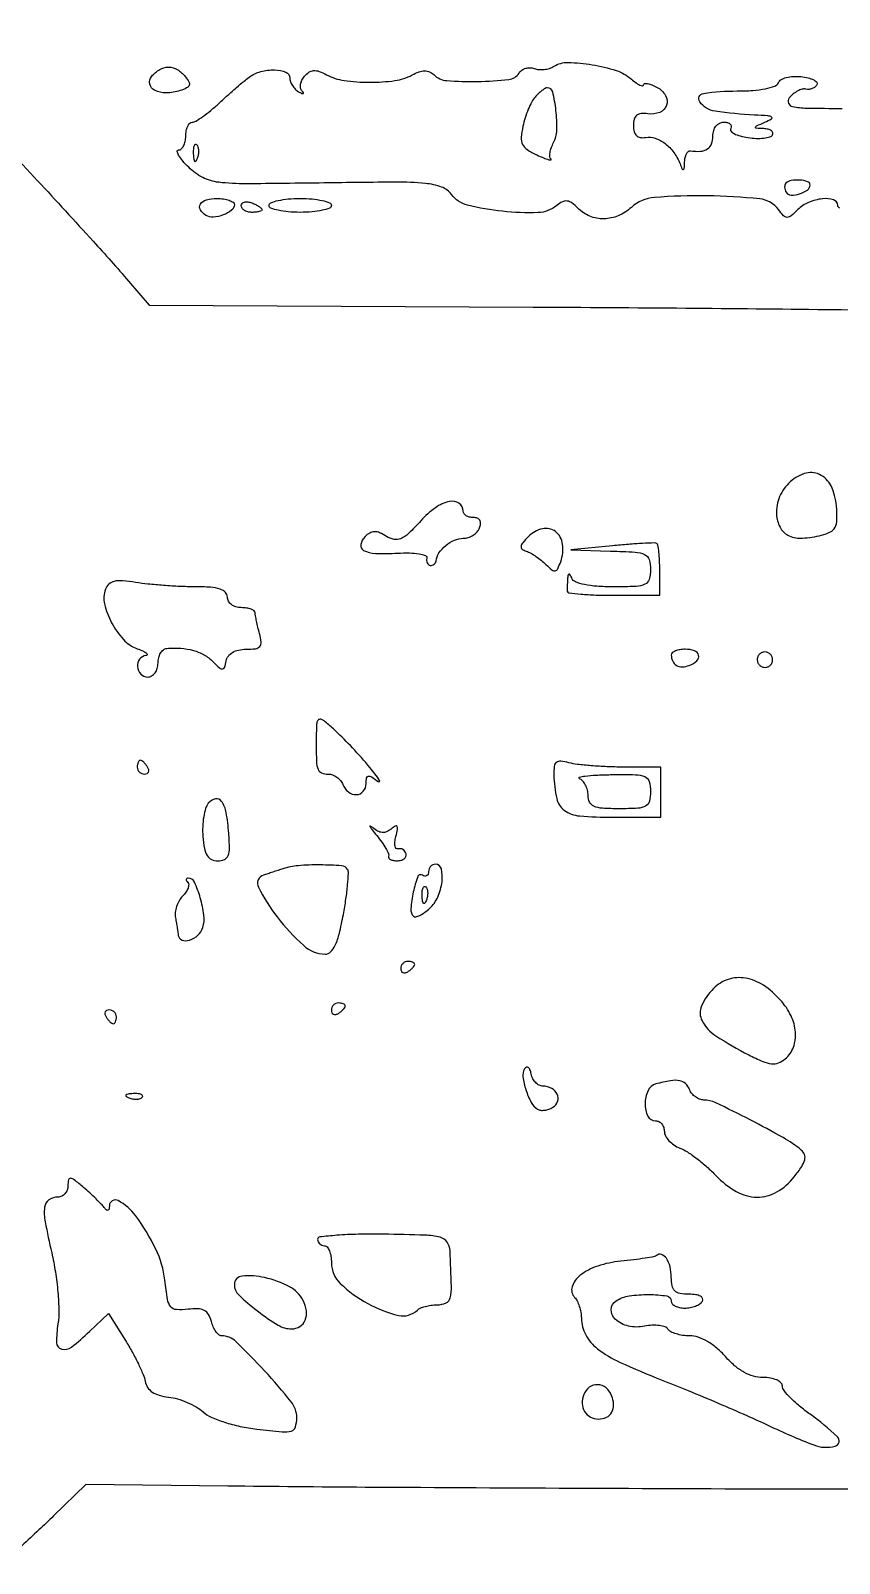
# Model space of a CAD drawing. Extents: x 0 to 5034, y 0 to 2560.
# Drawn here: x 2691.6 to 2808.2, y 747.2 to 968.2 of the extents above; entities that cross this region are included whole.
import ezdxf

# ---------------------------------------------------------------- set-up
doc = ezdxf.new("R2010")
doc.units = 0

msp = doc.modelspace()

# ---------------------------------------------------------------- linework, layer by layer
for points in [[(2810, 979.433397, -0.000078), (2786.22375, 979.683837, -0.000063), (2760.66875, 979.96021, -0.000063), (2737.067284, 980.221418, -0.000163)], [(2808.316018, 942.598512, -0.346348), (2808, 943, 0.331309), (2807.401881, 943.80358, 0.099543), (2805.787914, 943.953551, 0.074104), (2803.801686, 943.438517, 0.096232), (2802.246246, 942.389103, -0.021129), (2801.259806, 941.482685, -0.177901), (2800.701484, 941.279655, -0.20711), (2800.191662, 941.502323, -0.029807), (2799.450602, 942.398442, 0.212913), (2796.754152, 943.941835, 0.021318), (2789.162982, 944.380123, 0.023005), (2781.557605, 944.144598, 0.166155), (2778.240391, 942.717551, -0.083183), (2776.35564, 941.510602, -0.097364), (2774.28151, 941.069648, -0.101706), (2772.265864, 941.451768, -0.099156), (2770.54355, 942.599307, 0.037337), (2769.663333, 943.357041, 0.128969), (2768.970238, 943.633549, 0.149126), (2768.291024, 943.514862, 0.055973), (2767.474619, 942.978936, -0.166688), (2764.796128, 941.963445, -0.034233), (2759.669918, 942.150084, -0.033918), (2754.62903, 943.029096, -0.176258), (2752.319291, 944.57353, 0.148562), (2750.888451, 945.646316, 0.064565), (2748.544926, 946.168967, 0.024043), (2744.259603, 946.350774, 0.002358), (2733.914951, 946.243263, -0.002079), (2722.69343, 946.120384, -0.030428), (2718.744127, 946.334032, -0.088724), (2716.440019, 947.026292, -0.079303), (2714.415828, 948.493263, -0.019658), (2713.525383, 949.456619, -0.044779), (2712.952547, 950.263646, -0.097313), (2712.770604, 950.788372, -0.455765), (2712.954545, 951, 0.184164), (2713.353642, 951.152159, 0.090405), (2713.692898, 951.5875, 0.070274), (2713.922815, 952.234692, 0.0503), (2714, 953, -0.044202), (2714.067815, 953.765602, -0.064016), (2714.271154, 954.4125, -0.083831), (2714.570287, 954.850042, -0.203711), (2714.923077, 955, 0.138222), (2715.441599, 955.146134, 0.016537), (2716.446096, 955.807812, 0.018697), (2717.608497, 956.69688, 0.014349), (2718.811585, 957.75, -0.00423), (2720.046775, 958.876171, -0.004178), (2721.30586, 959.985938, -0.004106), (2722.424281, 960.939267, -0.016043), (2723.138509, 961.5, -0.092907), (2724.799638, 962.298767, -0.070609), (2726.809051, 962.545037, -0.088559), (2728.429412, 962.223835, -0.308911), (2729, 961.388418, 0.084927), (2729.092254, 960.849197, 0.055563), (2729.367188, 960.279902, 0.054138), (2729.771882, 959.768129, 0.067942), (2730.25, 959.398692, 0.01713), (2730.701361, 959.159137, 0.16288), (2730.915049, 959.131036, 0.524814), (2730.958994, 959.231588, 0.045405), (2730.758676, 959.497665, -0.142831), (2730.558309, 959.910001, -0.083451), (2730.557163, 960.463644, -0.071482), (2730.749777, 961.070866, -0.060784), (2731.113681, 961.636977, -0.072694), (2731.75662, 962.215766, -0.132137), (2732.422014, 962.440008, -0.104103), (2733.221521, 962.32313, -0.034708), (2734.306195, 961.83613, 0.088028), (2736.825375, 961.013046, 0.034538), (2740.483719, 960.752353, 0.034518), (2744.139222, 960.99734, 0.089102), (2746.645615, 961.810339, -0.037745), (2747.637414, 962.248431, -0.081585), (2748.455984, 962.395423, -0.104549), (2749.144797, 962.260469, -0.096191), (2749.743594, 961.856406, 0.179605), (2751.620425, 960.995703, 0.023379), (2756.096322, 960.871212, 0.021687), (2760.561094, 961.14978, 0.231914), (2762.055418, 962.089668, -0.101178), (2762.448128, 962.506805, -0.081494), (2763.003445, 962.775914, -0.078912), (2763.633034, 962.858947, -0.085215), (2764.239759, 962.738237, 0.072623), (2764.895076, 962.590722, 0.047309), (2765.671882, 962.604802, 0.046751), (2766.445055, 962.766452, 0.064208), (2767.090684, 963.060819, -0.145772), (2769.107093, 963.61132, -0.035312), (2772.585341, 963.284853, -0.036628), (2776.066912, 962.442427, -0.101649), (2778.25, 961.212028, 0.021223), (2778.922307, 960.67567, 0.046842), (2779.485938, 960.339851, 0.095642), (2779.855389, 960.244327, 0.432585), (2780, 960.380196, -0.365165), (2780.152734, 960.56144, -0.088189), (2780.576561, 960.559063, -0.051514), (2781.209527, 960.373986, -0.026004), (2781.962762, 960.019929, -0.136543), (2783.179863, 958.856618, -0.221283), (2783.321616, 957.45841, -0.215449), (2782.338689, 956.422004, -0.131907), (2780.637839, 956.207998, 0.053574), (2779.64013, 956.238026, 0.152369), (2779.001418, 955.983383, 0.162222), (2778.644762, 955.423721, 0.062953), (2778.533388, 954.5, 0.06136), (2778.645101, 953.634163, 0.138879), (2778.974432, 953.068033, 0.154148), (2779.524781, 952.793961, 0.081524), (2780.294881, 952.79899, -0.123489), (2781.689363, 952.69208, -0.083468), (2783.104078, 951.939666, -0.073307), (2784.353048, 950.649294, -0.062256), (2785.260338, 948.982143, 0.011473), (2785.577232, 948.226271, 0.404065), (2785.739272, 948.161014, 0.283938), (2785.863972, 948.331209, 0.008482), (2785.921053, 949.25, -0.041384), (2786.006065, 949.911557, -0.06498), (2786.197122, 950.451151, -0.090315), (2786.457674, 950.793735, -0.228096), (2786.75, 950.881579, 0.053284), (2788.199359, 950.808856, 0.131073), (2789.204157, 951.138488, 0.159154), (2789.793502, 951.871044, 0.090703), (2790, 953, -0.072022), (2790.113668, 953.785022, -0.093907), (2790.444877, 954.429285, -0.106973), (2790.948774, 954.849885, -0.12119), (2791.559017, 955, -0.057406), (2792.1168, 954.935748, -0.123557), (2792.498859, 954.739151, -0.190678), (2792.647566, 954.44846, -0.163842), (2792.569221, 954.112002, 0.324819), (2792.597087, 953.738963, 0.094192), (2793.072808, 953.354055, 0.056898), (2793.929704, 953.013026, 0.02985), (2795.054232, 952.778733, 0.027366), (2796.253573, 952.669278, 0.036314), (2797.348149, 952.709033, 0.039527), (2798.210173, 952.872952, 0.189805), (2798.603045, 953.166731, 0.215583), (2798.644675, 953.487883, 0.167924), (2798.435357, 953.775873, 0.096789), (2797.965895, 953.983596, 0.046223), (2797.309017, 954.070285, -0.008061), (2796.236922, 954.129261, -0.453283), (2796.129501, 954.270989, -0.240506), (2796.284157, 954.464345, -0.004561), (2797.5, 955, 0.026498), (2798.44951, 955.469064, 0.555532), (2798.461175, 955.729205, 0.133122), (2797.937892, 955.912404, 0.005887), (2796, 956.029395, -0.025009), (2790.307721, 956.592088, -0.201648), (2788.110499, 957.928656, -0.564929), (2788.633805, 959.159086, -0.035065), (2793.488945, 959.5, 0.017321), (2795.766245, 959.578914, 0.031989), (2797.601218, 959.824852, 0.037051), (2798.92981, 960.194352, 0.218129), (2799.433645, 960.687676, -0.174549), (2799.80852, 961.122036, -0.061862), (2800.579578, 961.438614, -0.052147), (2801.587519, 961.603164, -0.040983), (2802.694699, 961.57626, -0.031546), (2803.734989, 961.398451, -0.060334), (2804.529068, 961.105997, -0.101242), (2804.96795, 960.754564, -0.311974), (2805, 960.39537, -0.099027), (2804.725108, 960.077633, -0.072888), (2804.318874, 959.847923, -0.070221), (2803.847644, 959.738131, -0.078768), (2803.383402, 959.769989, 0.12366), (2802.86493, 959.759439, 0.055241), (2802.225899, 959.506579, 0.049947), (2801.574134, 959.073042, 0.04786), (2801.010957, 958.513202, 0.269432), (2800.884299, 957.758893, 0.258793), (2801.477343, 957.254986, 0.045067), (2803.504999, 957.035616, 0.00404), (2808.627555, 956.986345, -0.006166)], [(2684.049603, 955.746197, -0.002148), (2692.626357, 946.567765, -0.002056), (2700.644691, 937.840981, -0.007018), (2705.758899, 932.068062), (2708.714315, 928.636124), (2764.107158, 928.348465, -0.000718), (2786.102038, 928.202639, -0.000918), (2806.370519, 928.001939, -0.00071), (2823.364667, 927.778353, -0.007755)], [(2844.973579, 743.827195, 0.003905), (2841.067807, 747.833485), (2831.059995, 757.939749), (2821.779997, 757.895782, -0.001872), (2803.66588, 757.877792, -0.000389), (2771.848122, 757.990098, -0.000407), (2739.868733, 758.153879, -0.001576), (2720.042856, 758.334051), (2699.585712, 758.584457), (2694.926028, 754.021815, -0.005453), (2692.823216, 752.007243, -0.003526), (2690.34757, 749.719314, -0.003544), (2687.896345, 747.517399, -0.006691), (2685.883172, 745.782116, 0.0036)]]:
    msp.add_lwpolyline(points, format="xyb")
for points in [[(2713.930205, 961.584098, -0.046088), (2714.442341, 960.836495, -0.217794), (2714.482638, 960.331408, -0.194514), (2714.12372, 959.933165, -0.036448), (2713.193527, 959.561423, -0.071307), (2711.167513, 959.224152, -0.12251), (2709.506981, 959.597607, -0.230923), (2708.815737, 960.50335, -0.226434), (2709.096921, 961.616783, -0.086615), (2710.253475, 962.601408, -0.135632), (2711.507329, 962.938799, -0.134437), (2712.764542, 962.585389, -0.084391)], [(2764.365999, 958.628347, 0.05865), (2763.886597, 957.930343, 0.022091), (2763.380492, 956.856656, 0.021523), (2762.927426, 955.627962, 0.024498), (2762.603507, 954.416384, 0.035603), (2762.374763, 952.805798, 0.131855), (2762.56917, 951.807298, 0.134396), (2763.234691, 951.051067, 0.037573), (2764.624953, 950.279221, 0.009353), (2765.604574, 949.849952, 0.025243), (2766.319557, 949.59396, 0.089422), (2766.633732, 949.557678, 0.645493), (2766.672629, 949.660704, -0.17831), (2766.508112, 950.017083, -0.056726), (2766.528162, 950.610881, -0.048392), (2766.704911, 951.321459, -0.037742), (2767.026556, 952.049621, 0.117257), (2767.499966, 953.844017, 0.034503), (2767.372522, 956.707584, 0.030071), (2766.903078, 959.384878, 0.364428), (2766.125, 959.961963, 0.119766), (2765.811398, 959.865235, 0.027789), (2765.350481, 959.554523, 0.02713), (2764.84602, 959.127068, 0.023656)], [(2715.078947, 950.416667, 0.018894), (2715.137993, 949.670344, 0.168741), (2715.279315, 949.37858, 0.470617), (2715.461564, 949.395823, 0.054073), (2715.683114, 949.8125, 0.051402), (2715.839148, 950.359369, 0.05415), (2715.876576, 950.916927, 0.060344), (2715.797407, 951.402231, 0.126455), (2715.604167, 951.729167, 0.296942), (2715.385309, 951.77538, 0.208169), (2715.200665, 951.592839, 0.077125), (2715.089945, 951.112848, 0.028489)], [(2800.527186, 946.193853, 0.126718), (2800.384342, 945.951895, 0.07666), (2800.341558, 945.61998, 0.068433), (2800.401535, 945.251796, 0.063947), (2800.559212, 944.904194, 0.251502), (2801.262296, 944.49748, 0.081215), (2802.495327, 944.659209, 0.080596), (2803.619821, 945.207039, 0.24382), (2804, 945.940322, 0.321455), (2803.652963, 946.424334, 0.063543), (2802.544228, 946.648844, 0.058963), (2801.30547, 946.593169, 0.156944)], [(2721, 943.106989, -0.232695), (2720.601973, 942.298041, -0.073583), (2719.393423, 941.622994, -0.070271), (2717.969005, 941.301207, -0.16021), (2716.909758, 941.555773, -0.119359), (2716.103087, 942.371807, -0.28724), (2716.11725, 943.186366, -0.186251), (2716.969057, 943.801851, -0.064446), (2718.5, 944, -0.033947), (2719.457587, 943.934911, -0.051882), (2720.265625, 943.737678, -0.06743), (2720.821956, 943.449646, -0.244294)], [(2735, 943, -0.31052), (2734.732972, 942.611488, -0.036969), (2733.678125, 942.29375, -0.033738), (2732.224757, 942.072283, -0.020945), (2730.5, 942, -0.020945), (2728.775243, 942.072283, -0.033738), (2727.321875, 942.29375, -0.036969), (2726.267028, 942.611488, -0.31052), (2726, 943, -0.31052), (2726.267028, 943.388512, -0.036969), (2727.321875, 943.70625, -0.033738), (2728.775243, 943.927717, -0.020945), (2730.5, 944, -0.020945), (2732.224757, 943.927717, -0.033738), (2733.678125, 943.70625, -0.036969), (2734.732972, 943.388512, -0.31052)], [(2725, 942.393011, -0.289661), (2724.903916, 942.241071, -0.046727), (2724.559375, 942.115447, -0.039339), (2724.074824, 942.028469, -0.024748), (2723.5, 942, -0.062722), (2722.926468, 942.07223, -0.08088), (2722.440625, 942.284531, -0.098158), (2722.115494, 942.599211, -0.152681), (2722, 942.968615, -0.184534), (2722.122486, 943.289193, -0.147206), (2722.440625, 943.483616, -0.100118), (2722.925634, 943.511135, -0.055937), (2723.5, 943.361626, -0.02136), (2724.074558, 943.112506, -0.030395), (2724.559375, 942.839659, -0.030693), (2724.912889, 942.579329, -0.222225)], [(2800.9159, 902.9159, 0.053476), (2800.083335, 901.883276, 0.055279), (2799.499527, 900.70863, 0.056402), (2799.195783, 899.457235, 0.060265), (2799.189423, 898.197974, 0.104766), (2799.789257, 896.412501, 0.159948), (2801.006761, 895.343136, 0.118272), (2802.928017, 895.017195, 0.044656), (2805.637451, 895.445142, 0.052986), (2806.956421, 895.929262, 0.161126), (2807.628484, 896.590335, 0.117909), (2807.889605, 897.660138, 0.022485), (2807.808356, 899.675443, 0.089602), (2807.030234, 902.55428, 0.173873), (2805.364257, 904.214887, 0.195538), (2803.17798, 904.331474, 0.113603)], [(2747.889435, 897.528421, -0.015304), (2746.122094, 895.701807, -0.08701), (2745.008531, 894.943732, -0.158324), (2744.034337, 894.836062, -0.088803), (2742.917588, 895.28354, 0.037682), (2741.942324, 895.794897, 0.105695), (2741.190116, 895.945016, 0.12691), (2740.525945, 895.763991, 0.066808), (2739.841626, 895.241626, 0.148619), (2739.230643, 894.097034, 0.336005), (2739.635973, 893.264457, 0.10975), (2741.332809, 892.829733, 0.020977), (2744.534829, 892.861018, -0.019562), (2746.240469, 892.88251, -0.035189), (2747.632403, 892.747253, -0.044231), (2748.584051, 892.498549, -0.393704), (2748.765629, 892.146886, 0.076249), (2748.720613, 891.777587, 0.100951), (2748.798341, 891.448773, 0.117883), (2748.985086, 891.212103, 0.134688), (2749.25, 891.1, 0.099257), (2749.542706, 891.119145, 0.099894), (2749.804667, 891.249687, 0.100017), (2749.995266, 891.47144, 0.099759), (2750.085037, 891.75, -0.120694), (2750.503445, 892.885203, -0.071754), (2751.476859, 893.958544, -0.070267), (2752.741345, 894.734879, -0.102939), (2754.015456, 895, 0.077417), (2754.735337, 895.112134, 0.06504), (2755.435002, 895.440625, 0.066762), (2756.009354, 895.92653, 0.092486), (2756.361626, 896.5, 0.075244), (2756.496694, 897.114961, 0.151899), (2756.382077, 897.592642, 0.166113), (2756.027855, 897.893789, 0.094119), (2755.468615, 898, -0.058897), (2754.90695, 898.066391, -0.07791), (2754.431406, 898.262322, -0.096447), (2754.112855, 898.552385, -0.161346), (2754, 898.893011, 0.247738), (2753.389258, 900.049995, 0.20769), (2752.010406, 900.314955, 0.102101), (2749.985881, 899.403056, 0.051493)], [(2763.39501, 895.252153, 0.020288), (2762.574906, 894.36265, 0.142209), (2762.335927, 893.829989, 0.275512), (2762.497992, 893.445033, 0.078381), (2763.098214, 893.133929, -0.047292), (2763.725385, 892.856657, -0.021252), (2764.492405, 892.38293, -0.020816), (2765.266324, 891.809836, -0.0266), (2765.926082, 891.216775, 0.02468), (2766.777615, 890.445398, 0.222892), (2767.252067, 890.325219, 0.236118), (2767.630477, 890.615449, 0.027573), (2768.055554, 891.627489, 0.116844), (2768.333696, 894.148621, 0.199336), (2767.303789, 895.963067, 0.226352), (2765.417574, 896.376579, 0.139905)], [(2775.5, 893.918108), (2769.5, 893.336215), (2775.25, 893.168108, -0.008371), (2778.793045, 893.005122, -0.093203), (2780.158189, 892.658607, -0.214729), (2780.791454, 891.926766, -0.072697), (2781, 890.5, -0.067105), (2780.807498, 889.07213, -0.221093), (2780.208333, 888.365385, -0.099564), (2778.923586, 888.059232, -0.008866), (2775.583333, 888, -0.017215), (2773.271006, 888.079636, -0.034815), (2771.467327, 888.330972, -0.04379), (2770.193724, 888.718783, -0.203795), (2769.662281, 889.25, 0.070169), (2769.359194, 889.774917, 0.591293), (2769.148152, 889.740657, 0.078519), (2769.024026, 889.077974, 0.007112), (2769, 887.388889, 0.378637), (2769.215776, 887.144801, 0.007891), (2770.958333, 886.957292, 0.014256), (2773.110529, 886.821737, 0.008598), (2775.666667, 886.777778), (2782.333333, 886.777778), (2782.333333, 890.388889, 0.010775), (2782.30312, 891.790747, 0.016101), (2782.210938, 893.012674, 0.011068), (2782.08169, 894.004104, 0.223254), (2781.916667, 894.25, 0.146051), (2781.586093, 894.334539, 0.002999), (2779.859896, 894.255632, 0.006776), (2777.829552, 894.123006, 0.004475)], [(2702.421492, 887.656006, 0.151283), (2702.280926, 885.533147, 0.063998), (2703.302819, 882.834563, 0.062887), (2705.019496, 880.406507, 0.119784), (2706.993092, 879.08125, -0.016944), (2707.881806, 878.719271, -0.06321), (2708.396408, 878.40594, -0.350674), (2708.441434, 878.207455, -0.270374), (2708.25, 878.078947, 0.221736), (2707.335879, 877.580172, 0.180916), (2707.028005, 876.497046, 0.170439), (2707.502704, 875.430205, 0.206489), (2708.5, 875, 0.130775), (2709.075754, 875.153209, 0.10214), (2709.5625, 875.583333, 0.08892), (2709.888136, 876.230589, 0.072314), (2710, 877, -0.059995), (2710.093128, 877.773343, -0.073649), (2710.367188, 878.446327, -0.087748), (2710.772748, 878.91931, -0.149877), (2711.25, 879.115154, -0.039076), (2713.282763, 879.14311, -0.052862), (2715.092534, 878.832475, -0.058596), (2716.644313, 878.189758, -0.069028), (2717.911677, 877.231159, 0.012376), (2718.882754, 876.306988, 0.198309), (2719.300893, 876.15702, 0.315707), (2719.587287, 876.378733, 0.027537), (2719.823324, 877.321407, -0.115263), (2720.134284, 878.018111, -0.098252), (2720.73753, 878.553217, -0.081187), (2721.607192, 878.888245, -0.05147), (2722.689956, 879, 0.031023), (2724.045232, 879.08417, 0.185876), (2724.657286, 879.411898, 0.206982), (2724.854356, 880.041312, 0.039288), (2724.630286, 881.25, -0.007025), (2724.398446, 882.166413, -0.007754), (2724.200423, 883.059375, -0.007282), (2724.054429, 883.826115, -0.038866), (2724.013655, 884.25, 0.233834), (2723.864796, 884.537602, 0.069418), (2723.416511, 884.779688, 0.053544), (2722.76696, 884.945236, 0.035657), (2722, 885, -0.072314), (2721.230589, 885.111864, -0.08892), (2720.583333, 885.4375, -0.10214), (2720.153209, 885.924246, -0.130775), (2720, 886.5, 0.194682), (2719.715775, 887.202307, 0.124057), (2718.956499, 887.672891, 0.061159), (2717.564081, 887.934648, 0.015335), (2715.25, 888.011006, -0.010566), (2713.15898, 888.060044, -0.00733), (2710.798955, 888.200011, -0.007396), (2708.535629, 888.401272, -0.015087), (2706.767721, 888.638972, 0.020209), (2704.87585, 888.873642, 0.076504), (2703.689684, 888.790818, 0.129535), (2702.925305, 888.392816, 0.117206)], [(2784, 878.166667, 0.110173), (2784.198496, 877.276768, 0.153921), (2784.747118, 876.681173, 0.139064), (2785.58597, 876.471772, 0.083866), (2786.597766, 876.67589, 0.089945), (2787.698443, 877.344399, 0.281425), (2787.941332, 878.138258, 0.254562), (2787.341089, 878.782212, 0.08067), (2786, 879, 0.039769), (2785.23419, 878.938993, 0.059018), (2784.5875, 878.755208, 0.07762), (2784.147449, 878.48558, 0.219986)], [(2796.552786, 878.08541, 0.099038), (2796.401684, 877.679226, 0.097945), (2796.417584, 877.244476, 0.097945), (2796.597789, 876.848514, 0.099038), (2796.91459, 876.552786, 0.099038), (2797.320774, 876.401684, 0.097945), (2797.755524, 876.417584, 0.097945), (2798.151486, 876.597789, 0.099038), (2798.447214, 876.91459, 0.099038), (2798.598316, 877.320774, 0.097945), (2798.582416, 877.755524, 0.097945), (2798.402211, 878.151486, 0.099038), (2798.08541, 878.447214, 0.099038), (2797.679226, 878.598316, 0.097945), (2797.244476, 878.582416, 0.097945), (2796.848514, 878.402211, 0.099038)], [(2732.9, 868.5, 0.037331), (2732.860722, 868.181672, 0.003705), (2732.829375, 867.4125, 0.004653), (2732.807311, 866.49392, 0.003678), (2732.8, 865.5, 0.008309), (2732.844908, 862.797649, 0.08371), (2733.068271, 861.697256, 0.209521), (2733.578377, 861.181983, 0.094624), (2734.531385, 861, -0.088478), (2735.159833, 860.887915, -0.06652), (2735.782009, 860.559375, -0.065663), (2736.303843, 860.073415, -0.081035), (2736.638374, 859.5, 0.136669), (2737.440345, 858.418501, 0.176161), (2738.608806, 858.041201, 0.211026), (2739.596445, 858.52116, 0.177451), (2740, 859.622445, -0.038049), (2740.063932, 860.461349, -0.324593), (2740.314062, 860.714269, -0.190357), (2740.760096, 860.617802, -0.015551), (2741.75, 859.910637, 0.850804), (2741.945512, 860.095909, 0.025524), (2740.56255, 861.920126, 0.012488), (2738.023293, 864.788079, 0.017287), (2735.59699, 867.220056, 0.009598), (2734.283862, 868.401838, 0.067728), (2733.566201, 868.870343, 0.246447), (2733.15384, 868.853776, 0.215753)], [(2707, 862, 0.105053), (2707.081062, 861.618444, 0.099167), (2707.311086, 861.29375, 0.09642), (2707.654762, 861.076123, 0.093332), (2708.059017, 861, 0.108972), (2708.413961, 861.078288, 0.182303), (2708.6254, 861.29375, 0.161196), (2708.656512, 861.6179, 0.082592), (2708.5, 862, 0.029505), (2708.231006, 862.382774, 0.035638), (2707.933975, 862.70625, 0.038439), (2707.65171, 862.934461, 0.151918), (2707.440983, 863, 0.210953), (2707.272352, 862.92554, 0.081139), (2707.129539, 862.70625, 0.061769), (2707.032345, 862.382849, 0.042167)], [(2767.070285, 860.866631, 0.04461), (2767.476275, 857.466739, 0.187207), (2768.580422, 855.774592, 0.136448), (2770.775901, 854.969927, 0.020068), (2775.552061, 854.77899), (2782.5, 854.780201), (2782.5, 858.389806), (2782.5, 861.999411), (2777, 862.01336, -0.00966), (2774.729296, 862.062997, -0.009565), (2772.454688, 862.200336, -0.009465), (2770.470146, 862.396177, -0.036152), (2769.25, 862.630286, 0.036715), (2768.051866, 862.858774, 0.201493), (2767.433018, 862.679066, 0.197438), (2767.120661, 862.108191, 0.035135)], [(2781, 858.5, -0.058662), (2780.834383, 857.093239, -0.210352), (2780.3, 856.388889, -0.114574), (2779.179887, 856.068074, -0.012699), (2776.5, 856, -0.014285), (2774.062558, 856.069651, -0.086595), (2772.836957, 856.356481, -0.18112), (2772.224273, 856.939987, -0.113339), (2772, 857.916667, 0.060204), (2771.90689, 858.687147, 0.059088), (2771.632812, 859.418476, 0.064373), (2771.228318, 860.003208, 0.113869), (2770.75, 860.337719, -0.698914), (2770.75647, 860.535349, -0.047327), (2771.55625, 860.717133, -0.020338), (2773.124707, 860.855894, -0.00846), (2775.25, 860.921053, -0.00773), (2778.849095, 860.914821, -0.095622), (2780.182895, 860.633518, -0.227749), (2780.800162, 859.935968, -0.069249)], [(2717.249902, 856.792382, 0.099882), (2716.858297, 856.058712, 0.032183), (2716.579656, 854.851512, 0.030634), (2716.435713, 853.43472, 0.029942), (2716.464216, 852, 0.025859), (2716.691323, 850.282077, 0.092592), (2717.087812, 849.25313, 0.147661), (2717.712521, 848.699514, 0.108405), (2718.621932, 848.5, 0.102637), (2719.567989, 848.696269, 0.199326), (2720.095117, 849.241863, 0.097511), (2720.293063, 850.32791, 0.015496), (2720.19501, 852.5, 0.024405), (2719.824418, 855.451676, 0.107323), (2719.164994, 857.067254, 0.303897), (2718.281758, 857.419403, 0.169273)], [(2741.526534, 852.145012, -0.018381), (2742.264198, 851.195963, -0.025635), (2742.846857, 850.29233, -0.024057), (2743.239433, 849.525852, -0.20141), (2743.25, 849.145012, 0.24528), (2743.277361, 848.900196, 0.126178), (2743.514063, 848.689472, 0.077551), (2743.94306, 848.546554, 0.041722), (2744.5, 848.5, 0.066775), (2745.054991, 848.574452, 0.102364), (2745.485937, 848.79375, 0.131639), (2745.725715, 849.11967, 0.15561), (2745.75, 849.5, 0.089707), (2745.587777, 849.859478, 0.102285), (2745.315593, 850.120302, 0.108554), (2744.976226, 850.241865, 0.112839), (2744.622231, 850.20741, -0.289129), (2744.337844, 850.277354, -0.147768), (2744.163603, 850.617568, -0.074745), (2744.144826, 851.229136, -0.034328), (2744.293557, 852.014561, 0.015396), (2744.531475, 853.054128, 0.195554), (2744.456463, 853.43993, 0.402625), (2744.191553, 853.501118, 0.038564), (2743.597532, 853.080944, -0.074477), (2742.951667, 852.690234, -0.117576), (2742.315535, 852.586734, -0.107259), (2741.659562, 852.77998, -0.054866), (2740.95274, 853.273794, 0.05286), (2740.61219, 853.513748, 0.740385), (2740.543927, 853.448024, 0.049748), (2740.832575, 852.9974, 0.007091)], [(2728, 847.341825, -0.001257), (2727.332128, 847.12094, -0.000829), (2726.563165, 846.870177, -0.000834), (2725.814531, 846.628796, -0.001616), (2725.21503, 846.438737, 0.461932), (2724.470024, 844.684265, 0.049264), (2727.158743, 840.418022, 0.042621), (2730.998931, 836.262582, 0.18188), (2734.082793, 835.031601, 0.206181), (2734.876004, 835.354598, 0.08653), (2735.544845, 836.322234, 0.048418), (2736.141201, 838.033028, 0.014306), (2736.720425, 840.75, 0.009138), (2737.092029, 843.007331, 0.012897), (2737.334202, 845.03125, 0.009065), (2737.460664, 846.710506, 0.149643), (2737.328615, 847.25, 0.245602), (2736.469844, 847.778881, 0.015122), (2733.374612, 847.90302, 0.022517), (2730.206235, 847.791498, 0.060501)], [(2749, 846.940983, -0.0929), (2748.932123, 846.578813, -0.171337), (2748.739151, 846.354266, -0.174282), (2748.450708, 846.30285, -0.096517), (2748.112002, 846.430779, 0.47586), (2747.432893, 846.194576, 0.034254), (2746.803875, 844.001227, 0.031428), (2746.443244, 841.581911, 0.221137), (2746.841206, 840.492127, 0.268497), (2747.152774, 840.408984, 0.049722), (2747.729754, 840.628274, 0.041457), (2748.431203, 841.053941, 0.026823), (2749.168848, 841.652806, 0.106225), (2750.332813, 843.270949, 0.070545), (2750.947247, 845.481913, 0.091738), (2750.849644, 847.330263, 0.346742), (2750, 848, 0.105053), (2749.618444, 847.918938, 0.099167), (2749.29375, 847.688914, 0.09642), (2749.076123, 847.345238, 0.093332)], [(2714.285714, 845.380952, -0.206621), (2714.420206, 845.042156, -0.082764), (2714.321631, 844.542464, -0.063108), (2714.016197, 843.964237, -0.043371), (2713.538682, 843.395825, 0.067193), (2713.040913, 842.74269, 0.049923), (2712.672937, 841.9126, 0.050582), (2712.481283, 841.040918, 0.076178), (2712.50979, 840.264872, -0.003242), (2712.644488, 839.534179, -0.003193), (2712.770404, 838.798119, -0.003138), (2712.87256, 838.151814, -0.012207), (2712.923489, 837.75, 0.289609), (2713.454869, 837.072985, 0.163399), (2714.537562, 837.053916, 0.109793), (2715.749884, 837.756174, 0.130666), (2716.458079, 838.867918, 0.109476), (2716.617953, 840.654493, 0.0394), (2716.08884, 843.166573, 0.035668), (2715.242095, 845.432233, 0.293473), (2714.358084, 846, 0.114933), (2714.144942, 845.95035, 0.254462), (2714.051616, 845.818155, 0.17046), (2714.096481, 845.618737, 0.056667)], [(2748.683114, 842.8125, -0.054073), (2748.461564, 842.395823, -0.470617), (2748.279315, 842.37858, -0.168741), (2748.137993, 842.670344, -0.018894), (2748.078947, 843.416667, -0.028489), (2748.089945, 844.112848, -0.077125), (2748.200665, 844.592839, -0.208169), (2748.385309, 844.77538, -0.296942), (2748.604167, 844.729167, -0.126455), (2748.797407, 844.402231, -0.060344), (2748.876576, 843.916927, -0.05415), (2748.839148, 843.359369, -0.051402)], [(2745, 832.940983, 0.108972), (2745.078288, 832.586039, 0.182303), (2745.29375, 832.3746, 0.161196), (2745.6179, 832.343488, 0.082592), (2746, 832.5, 0.029505), (2746.382774, 832.768994, 0.035638), (2746.70625, 833.066025, 0.038439), (2746.934461, 833.34829, 0.151918), (2747, 833.559017, 0.210953), (2746.92554, 833.727648, 0.081139), (2746.70625, 833.870461, 0.061769), (2746.382849, 833.967655, 0.042167), (2746, 834, 0.105053), (2745.618444, 833.918938, 0.099167), (2745.29375, 833.688914, 0.09642), (2745.076123, 833.345238, 0.093332)], [(2790.086658, 830.086658, 0.092446), (2788.366045, 827.577193, 0.230219), (2788.44384, 825.410659, 0.128605), (2790.444376, 823.238323, 0.024075), (2795.173301, 820.514371, 0.016591), (2797.194675, 819.55958, 0.07475), (2798.454021, 819.226075, 0.120993), (2799.437885, 819.355861, 0.08036), (2800.423301, 819.936346, 0.131033), (2801.609686, 821.60701, 0.109493), (2801.911581, 823.768174, 0.093305), (2801.265652, 826.144611, 0.069552), (2799.75, 828.406587, 0.064575), (2797.272556, 830.547237, 0.103236), (2794.682725, 831.575296, 0.122729), (2792.220489, 831.397467, 0.117806)], [(2702.5, 826, 0.029505), (2702.768994, 825.617226, 0.035638), (2703.066025, 825.29375, 0.038439), (2703.34829, 825.065539, 0.151918), (2703.559017, 825, 0.210953), (2703.727648, 825.07446, 0.081139), (2703.870461, 825.29375, 0.061769), (2703.967655, 825.617151, 0.042167), (2704, 826, 0.105053), (2703.918938, 826.381556, 0.099167), (2703.688914, 826.70625, 0.09642), (2703.345238, 826.923877, 0.093332), (2702.940983, 827, 0.108972), (2702.586039, 826.921712, 0.182303), (2702.3746, 826.70625, 0.161196), (2702.343488, 826.3821, 0.082592)], [(2735, 826.940983, 0.108972), (2735.078288, 826.586039, 0.182303), (2735.29375, 826.3746, 0.161196), (2735.6179, 826.343488, 0.082592), (2736, 826.5, 0.029505), (2736.382774, 826.768994, 0.035638), (2736.70625, 827.066025, 0.038439), (2736.934461, 827.34829, 0.151918), (2737, 827.559017, 0.210953), (2736.92554, 827.727648, 0.081139), (2736.70625, 827.870461, 0.061769), (2736.382849, 827.967655, 0.042167), (2736, 828, 0.105053), (2735.618444, 827.918938, 0.099167), (2735.29375, 827.688914, 0.09642), (2735.076123, 827.345238, 0.093332)], [(2762.843952, 818.5, 0.172439), (2762.603911, 817.348888, 0.044153), (2763.033404, 815.465293, 0.04486), (2763.805807, 813.648999, 0.132128), (2764.727668, 812.66831, 0.113794), (2765.156967, 812.522721, 0.057481), (2765.731364, 812.531042, 0.052706), (2766.352574, 812.679536, 0.053457), (2766.925861, 812.95418, 0.172937), (2767.602585, 813.800094, 0.193933), (2767.549823, 814.836527, 0.161357), (2766.752261, 815.685934, 0.124871), (2765.514307, 816, -0.118748), (2764.965712, 816.132153, -0.080896), (2764.44653, 816.514063, -0.073812), (2764.034964, 817.081179, -0.071318), (2763.799863, 817.75, 0.04292), (2763.624837, 818.355443, 0.135398), (2763.376015, 818.692187, 0.275915), (2763.103879, 818.726892, 0.154231)], [(2781.766999, 816.313948, 0.22602), (2780.64479, 815.367164, 0.10443), (2780.223192, 813.457696, 0.116795), (2780.626888, 811.680286, 0.28618), (2781.718108, 811, -0.118196), (2782.207049, 810.88278, -0.100615), (2782.623444, 810.552104, -0.092527), (2782.903026, 810.05758, -0.082694), (2783, 809.475249, 0.125345), (2783.165014, 808.827352, 0.063713), (2783.660937, 808.141478, 0.057186), (2784.3895, 807.523742, 0.054623), (2785.25, 807.07589, -0.051891), (2786.315836, 806.52853, -0.018948), (2787.701833, 805.547384, -0.018548), (2789.147487, 804.351829, -0.021103), (2790.437091, 803.100641, 0.074456), (2793.367294, 800.808404, 0.126026), (2796.357539, 799.998593, 0.136207), (2799.205434, 800.747062, 0.094125), (2801.734978, 802.945352, 0.019859), (2802.798283, 804.410036, 0.083708), (2803.240684, 805.397513, 0.155345), (2803.200146, 806.146706, 0.130937), (2802.734978, 806.794614, 0.043776), (2800.133255, 808.575443, 0.009594), (2795.353695, 811.146642, 0.006177), (2790.406104, 813.610321, 0.11289), (2788.702181, 814, -0.090793), (2788.09024, 814.112044, -0.066677), (2787.482054, 814.440625, -0.065315), (2786.969674, 814.926584, -0.078914), (2786.638374, 815.5, 0.111946), (2786.057342, 816.368969, 0.149321), (2785.212351, 816.789737, 0.085497), (2783.906281, 816.78318, 0.020163)], [(2705.8125, 814.316886, 0.051402), (2706.359369, 814.160852, 0.05415), (2706.916927, 814.123424, 0.060344), (2707.402231, 814.202593, 0.126455), (2707.729167, 814.395833, 0.296942), (2707.77538, 814.614691, 0.208169), (2707.592839, 814.799335, 0.077125), (2707.112848, 814.910055, 0.028489), (2706.416667, 814.921053, 0.018894), (2705.670344, 814.862007, 0.168741), (2705.37858, 814.720685, 0.470617), (2705.395823, 814.538436, 0.054073)], [(2697, 801.654988, -0.085776), (2696.890781, 801.023015, -0.093804), (2696.576711, 800.486153, -0.100331), (2696.10869, 800.127087, -0.114097), (2695.559017, 800, 0.154597), (2694.255437, 799.587071, 0.214762), (2693.640189, 798.546969, 0.075164), (2693.722779, 796.429105, 0.009691), (2694.664252, 791.97718, -0.01864), (2695.19582, 789.220798, -0.016202), (2695.550415, 786.300545, -0.01651), (2695.698317, 783.634431, -0.044949), (2695.571047, 781.75, 0.042421), (2695.371694, 779.004438, 0.340412), (2696.107547, 778.072808, 0.231009), (2697.527582, 778.372506, 0.025489), (2700.113869, 780.609093), (2702.837176, 783.218187), (2705.307568, 779.304832, -0.01399), (2706.280369, 777.66384, -0.01395), (2707.160844, 775.969465, -0.013918), (2707.846404, 774.448652, -0.052039), (2708.147531, 773.445739, 0.09902), (2708.501824, 772.57167, 0.098591), (2709.165467, 771.899538, 0.079533), (2710.163655, 771.433904, 0.041986), (2711.508551, 771.169923, -0.043659), (2712.800215, 770.911909, -0.029892), (2714.208762, 770.407008, -0.030202), (2715.51757, 769.751472, -0.052316), (2716.5, 769.036277, 0.078854), (2717.670928, 768.275103, 0.026992), (2719.567585, 767.550209, 0.02532), (2721.841447, 766.944184, 0.022678), (2724.25, 766.544397, 0.00638), (2727.918949, 766.152619, 0.093435), (2729.208242, 766.272494, 0.255344), (2729.804508, 766.861231, 0.073066), (2730, 768.191859, 0.170453), (2729.199403, 770.472062, 0.01685), (2725.360814, 774.946862, 0.01602), (2721.227573, 779.16905, 0.193358), (2719.159179, 780, -0.180715), (2718.765221, 780.147195, -0.060229), (2718.345389, 780.61131, -0.050703), (2717.965514, 781.284561, -0.039173), (2717.689054, 782.081056, 0.069796), (2717.275051, 783.073675, 0.140136), (2716.663462, 783.652436, 0.112864), (2715.740116, 783.892726, 0.036661), (2714.322423, 783.831056, -0.043715), (2712.655026, 783.782043, -0.212823), (2711.835441, 784.205999, -0.127998), (2711.368543, 785.253148, -0.012542), (2710.980104, 788.015048, 0.08372), (2709.682472, 792.49911, 0.047892), (2706.756082, 797.332115, 0.11004), (2704.247019, 799.494983, 0.562903), (2702.984687, 798.75, -0.04656), (2702.935199, 798.28177, -0.268886), (2702.776755, 798.10246, -0.273631), (2702.545039, 798.152439, -0.047673), (2702.234687, 798.5, 0.032819), (2701.807667, 799.007755, 0.008518), (2701.054877, 799.76584, 0.008625), (2700.165278, 800.602292, 0.008704), (2699.25, 801.404988, 0.009069), (2697.919412, 802.490734, 0.139805), (2697.377646, 802.712459, 0.388321), (2697.084598, 802.498731, 0.050007)], [(2733, 793.90035, 0.110287), (2733.076695, 793.55687, 0.099935), (2733.29375, 793.264478, 0.094945), (2733.618196, 793.068366, 0.088824), (2734, 793, -0.225679), (2734.382905, 792.817898, -0.075319), (2734.70625, 792.26931, -0.057313), (2734.926873, 791.465085, -0.038329), (2735, 790.512545, 0.205376), (2736.267262, 787.557451, 0.064831), (2740.230075, 784.661553, 0.066738), (2744.662671, 782.950876, 0.260792), (2747.38663, 783.719964, -0.100414), (2747.808269, 783.999377, -0.032224), (2748.524528, 784.237261, -0.030668), (2749.376219, 784.405405, -0.029905), (2750.249311, 784.469964, 0.101351), (2751.51744, 784.748259, 0.233978), (2752.124599, 785.479329, 0.065993), (2752.29172, 787.118766, 0.003692), (2752.098732, 792.25, 0.14055), (2751.673768, 793.514354, 0.182554), (2750.677368, 794.205054, 0.053388), (2748.503316, 794.507742, 0.003959), (2742.498732, 794.65035, 0.00889), (2738.856689, 794.64324, 0.014767), (2735.790253, 794.492057, 0.008449), (2733.316461, 794.254609, 0.381608)], [(2781.88948, 791.583455, -0.143459), (2781.569169, 791.423114, -0.005207), (2780.20966, 791.191533, -0.009164), (2778.578468, 790.961695, -0.00626), (2776.717873, 790.757835, 0.054892), (2773.38844, 790.061113, 0.087314), (2770.82729, 788.69455, 0.151794), (2769.702042, 787.067917, 0.276782), (2770.067321, 785.55, -0.080472), (2770.427677, 785.040509, -0.036001), (2770.735368, 784.276875, -0.034443), (2770.95087, 783.404566, -0.039477), (2771.031803, 782.55, 0.119934), (2771.660874, 780.129221, 0.105621), (2773.351913, 778.135464, 0.057837), (2776.607381, 776.178021, 0.013167), (2782.545723, 773.67096, -0.004329), (2786.448999, 772.103762, -0.003117), (2790.779056, 770.289874, -0.003148), (2794.876374, 768.512811, -0.006807), (2798, 767.083513, 0.017665), (2804.54191, 764.260211, 0.159346), (2807.614158, 764.087793, 0.585045), (2807.960907, 765.433842, 0.037138), (2804.021351, 768.685146, -0.019186), (2802.496208, 769.854469, -0.025248), (2801.205159, 771.040324, -0.024258), (2800.25674, 772.102563, -0.167353), (2800.021351, 772.75, 0.20372), (2799.807011, 773.231236, 0.082632), (2799.196492, 773.635559, 0.0628), (2798.295215, 773.909054, 0.042322), (2797.222684, 774, -0.069483), (2795.849685, 774.191726, -0.057274), (2794.481922, 774.757005, -0.050691), (2793.132084, 775.695672, -0.035425), (2791.812914, 777, 0.036282), (2790.552769, 778.241707, 0.044825), (2789.20767, 779.1937, 0.050221), (2787.874047, 779.79882, 0.081581), (2786.649247, 780, -0.035179), (2785.636503, 780.071342, -0.039808), (2784.685977, 780.284128, -0.043633), (2783.923289, 780.594977, -0.136589), (2783.520244, 780.967245, 0.174245), (2783.100338, 781.301421, 0.051248), (2782.285177, 781.487787, 0.044689), (2781.258379, 781.521722, 0.035293), (2780.155213, 781.381043, -0.103906), (2777.831371, 781.403523, -0.129671), (2775.918357, 782.386478, -0.224039), (2775.328761, 783.790989, -0.245585), (2776.064302, 785.060903, -0.104288), (2777.942952, 785.760204, -0.039069), (2780.761459, 785.959022, -0.035911), (2783.353405, 785.752618, -0.370574), (2784, 785, 0.186414), (2784.147465, 784.618213, 0.089706), (2784.570164, 784.29375, 0.069539), (2785.198222, 784.073784, 0.049547), (2785.940983, 784, 0.046881), (2786.729296, 784.074077, 0.046318), (2787.49335, 784.29375, 0.050262), (2788.123976, 784.616444, 0.111412), (2788.5, 785, 0.253782), (2788.521766, 785.384801, 0.1651), (2788.205217, 785.712684, 0.083483), (2787.520664, 785.931329, 0.035659), (2786.559017, 786, -0.043019), (2785.258833, 786.112072, -0.148535), (2784.512089, 786.488469, -0.155209), (2784.119696, 787.204969, -0.048307), (2784, 788.440983, 0.058125), (2783.822095, 789.966164, 0.090037), (2783.292822, 791.17785, 0.159913), (2782.588909, 791.726688, 0.280579)], [(2721, 787.384225, 0.205567), (2721.63281, 785.910081, 0.025477), (2724.34444, 783.584616, 0.028103), (2727.315713, 781.544216, 0.137242), (2729.261058, 781, 0.139915), (2730.461274, 781.342563, 0.160069), (2731.224852, 782.254098, 0.131363), (2731.385071, 783.598402, 0.082946), (2730.903089, 785.11285, 0.155738), (2728.947306, 787.079504, 0.063514), (2725.366877, 788.395876, 0.078652), (2722.129102, 788.617948, 0.388524)], [(2771.380002, 771.547887, 0.099897), (2771.160557, 770.248253, 0.127369), (2771.501291, 769.086249, 0.136555), (2772.337542, 768.290225, 0.122946), (2773.5, 768, 0.110317), (2774.656087, 768.258214, 0.15722), (2775.419275, 768.971161, 0.139405), (2775.676999, 770.069344, 0.080144), (2775.396256, 771.409758, 0.134888), (2774.586922, 772.509203, 0.159763), (2773.380672, 772.951195, 0.166003), (2772.181308, 772.587238, 0.146218)]]:
    msp.add_lwpolyline(points, format="xyb", close=True)

doc.saveas('drawing.dxf')
